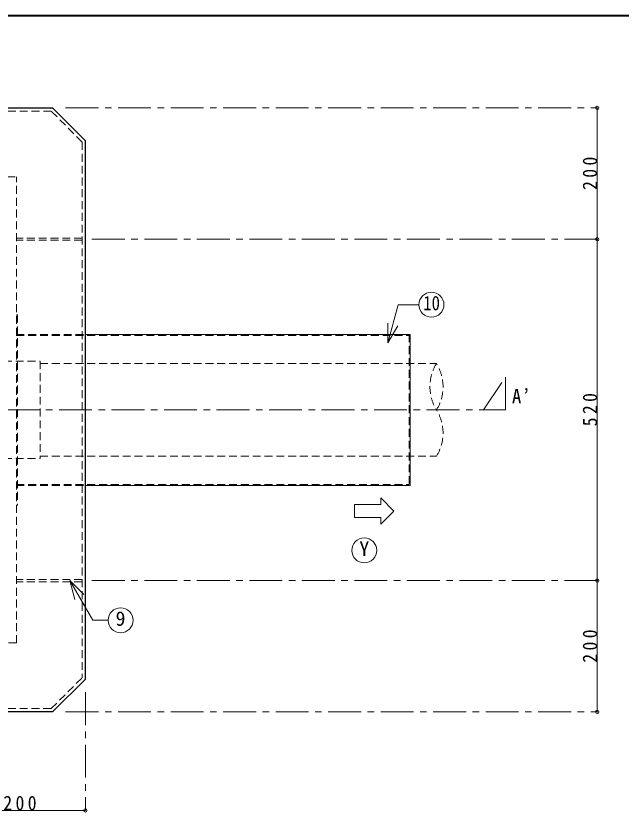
# Model space of a CAD drawing. Units: millimetres at full size, sheet at 1:10. Extents: x -2114 to 1936, y -1399 to 1411.
# Drawn here: x -535 to 387, y 199 to 1411 of the extents above; entities that cross this region are included whole.
import ezdxf
from ezdxf.enums import TextEntityAlignment as Align

# ---------------------------------------------------------------- set-up
doc = ezdxf.new("R2010")
doc.units = ezdxf.units.MM
doc.header["$LTSCALE"] = 10
doc.header["$PDMODE"] = 32
doc.header["$PDSIZE"] = 5
doc.linetypes.add('CHAIN1', pattern=[8, 5, -1, 1, -1])
doc.linetypes.add('DASHED1', pattern=[1.8, 1.2, -0.6])
doc.layers.add('0-0_ﾚｲﾔ1', color=4, linetype='Continuous', lineweight=9)
doc.styles.add('ＭＳ ゴシック', font='')
doc.styles.get('ＭＳ ゴシック').set_extended_font_data('MS Gothic')

msp = doc.modelspace()

# ---------------------------------------------------------------- linework, layer by layer
at = {"layer": '0-0_ﾚｲﾔ1', "color": 1, "lineweight": 40}
msp.add_line((1936.08, 1411.36), (-2113.92, 1411.36), dxfattribs=at)
at = {"layer": '0-0_ﾚｲﾔ1', "color": 5, "lineweight": 25}
for p, q in [((-1898.92, 1271.36), (-478.92, 1271.36)), ((-428.92, 1221.36), (-478.92, 1271.36)), ((-428.92, 401.36), (-428.92, 1221.36)), ((-478.92, 351.36), (-428.92, 401.36)), ((-478.92, 351.36), (-1898.92, 351.36))]:
    msp.add_line(p, q, dxfattribs=at)
at = {"layer": '0-0_ﾚｲﾔ1', "linetype": 'DASHED1'}
for p, q in [((-1896.85, 1266.36), (-480.99, 1266.36)), ((-433.92, 1219.29), (-480.99, 1266.36)), ((-433.92, 1219.29), (-433.92, 403.43)), ((-1843.92, 1166.36), (-533.92, 1166.36)), ((-533.92, 456.36), (-533.92, 1166.36)), ((-433.92, 1072.96), (-533.92, 1072.96)), ((-433.92, 1069.76), (-533.92, 1069.76)), ((-533.92, 956.36), (-532.32, 956.36)), ((-532.32, 956.36), (-532.32, 666.36)), ((-533.92, 926.36), (-428.92, 926.36)), ((-533.92, 924.76), (64.48, 924.76)), ((64.48, 926.36), (64.48, 696.36)), ((-588.92, 885.36), (-497.92, 885.36)), ((-497.92, 885.36), (-497.92, 737.36)), ((-497.92, 881.86), (106.08, 881.86)), ((-497.92, 740.86), (106.08, 740.86)), ((-588.92, 737.36), (-497.92, 737.36)), ((-533.92, 697.96), (64.48, 697.96)), ((-533.92, 696.36), (-428.92, 696.36)), ((-533.92, 666.36), (-532.32, 666.36)), ((-433.92, 552.96), (-533.92, 552.96)), ((-433.92, 549.76), (-533.92, 549.76)), ((-533.92, 456.36), (-1843.92, 456.36)), ((-480.99, 356.36), (-433.92, 403.43)), ((-480.99, 356.36), (-1896.85, 356.36))]:
    msp.add_line(p, q, dxfattribs=at)
at = {"layer": '0-0_ﾚｲﾔ1', "linetype": 'CHAIN1'}
for p, q in [((-458.92, 1271.36), (351.08, 1271.36)), ((-418.92, 1071.36), (351.08, 1071.36)), ((177.74, 811.36), (211.08, 861.36)), ((211.08, 861.36), (211.08, 811.36)), ((-2068.92, 811.36), (211.08, 811.36)), ((-418.92, 551.36), (351.08, 551.36)), ((-428.92, 381.36), (-428.92, 201.36)), ((-458.92, 351.36), (351.08, 351.36))]:
    msp.add_line(p, q, dxfattribs=at)
at = {"layer": '0-0_ﾚｲﾔ1'}
for p, q in [((351.08, 1271.36), (351.08, 1071.36)), ((351.08, 1071.36), (351.08, 551.36)), ((-18.92, 667.36), (-18.92, 647.36)), ((21.08, 667.36), (-18.92, 667.36)), ((21.08, 677.36), (41.08, 657.36)), ((21.08, 667.36), (21.08, 677.36)), ((41.08, 657.36), (21.08, 637.36)), ((-18.92, 647.36), (21.08, 647.36)), ((21.08, 637.36), (21.08, 647.36)), ((351.08, 551.36), (351.08, 351.36)), ((-628.92, 201.36), (-428.92, 201.36))]:
    msp.add_line(p, q, dxfattribs=at)
at = {"layer": '0-0_ﾚｲﾔ1', "color": 7, "lineweight": 18}
for p, q in [((32.17, 913.46), (47.72, 971.49)), ((79.42, 971.49), (47.72, 971.49)), ((32.17, 913.46), (32.17, 943.46)), ((32.17, 913.46), (47.17, 939.44)), ((-428.92, 926.36), (66.08, 926.36)), ((66.08, 926.36), (66.08, 696.36)), ((-428.92, 696.36), (66.08, 696.36)), ((-452.54, 551.67), (-444.78, 522.7)), ((-452.54, 551.67), (-431.33, 530.46)), ((-452.54, 551.67), (-417.49, 490.96)), ((-394.28, 490.96), (-417.49, 490.96))]:
    msp.add_line(p, q, dxfattribs=at)
for centre in [(98.42, 971.49), (-3.92, 597.36), (-375.28, 490.96)]:
    msp.add_circle(centre, 19, dxfattribs=at)
at = {"layer": '0-0_ﾚｲﾔ1', "linetype": 'DASHED1'}
for centre, start, end in [((163.21, 846.61), 148.324, 211.676), ((48.95, 846.61), 328.324, 31.676), ((48.95, 776.11), 328.324, 31.676)]:
    msp.add_arc(centre, 67.13, start, end, dxfattribs=at)
at = {"layer": '0-0_ﾚｲﾔ1'}
for p in [(351.08, 1271.36), (351.08, 1071.36), (351.08, 551.36), (351.08, 351.36), (-428.92, 201.36)]:
    msp.add_point(p, dxfattribs=at)

# ---------------------------------------------------------------- texts
at = {"layer": '0-0_ﾚｲﾔ1', "color": 7, "style": 'ＭＳ ゴシック', "width": 0.85}
msp.add_text('10', height=21.99, dxfattribs=at).set_placement((85.92, 956.49), align=Align.BOTTOM_LEFT)
at = {"layer": '0-0_ﾚｲﾔ1', "color": 7, "style": 'ＭＳ ゴシック'}
for s, p in [('Y', (-11.42, 582.36)), ('9', (-382.78, 475.96))]:
    msp.add_text(s, height=21.99, dxfattribs=at).set_placement(p, align=Align.BOTTOM_LEFT)
at = {"layer": '0-0_ﾚｲﾔ1', "color": 7, "char_height": 21.99, "attachment_point": 7, "rotation": 90, "style": 'ＭＳ ゴシック'}
for s, insert in [('\\T1.38;\\W0.9;200', (351.08, 1146.36)), ('\\T1.38;\\W0.9;520', (351.08, 786.36)), ('\\T1.38;\\W0.9;200', (351.08, 426.36))]:
    msp.add_mtext(s, dxfattribs=dict(at, insert=insert))
at = {"layer": '0-0_ﾚｲﾔ1', "color": 7, "char_height": 21.99, "attachment_point": 7, "style": 'ＭＳ ゴシック'}
for s, insert in [('\\T1.24;\\W0.95;A’', (221.08, 821.36)), ('\\T1.38;\\W0.9;200', (-553.92, 201.36))]:
    msp.add_mtext(s, dxfattribs=dict(at, insert=insert))

doc.saveas('drawing.dxf')
